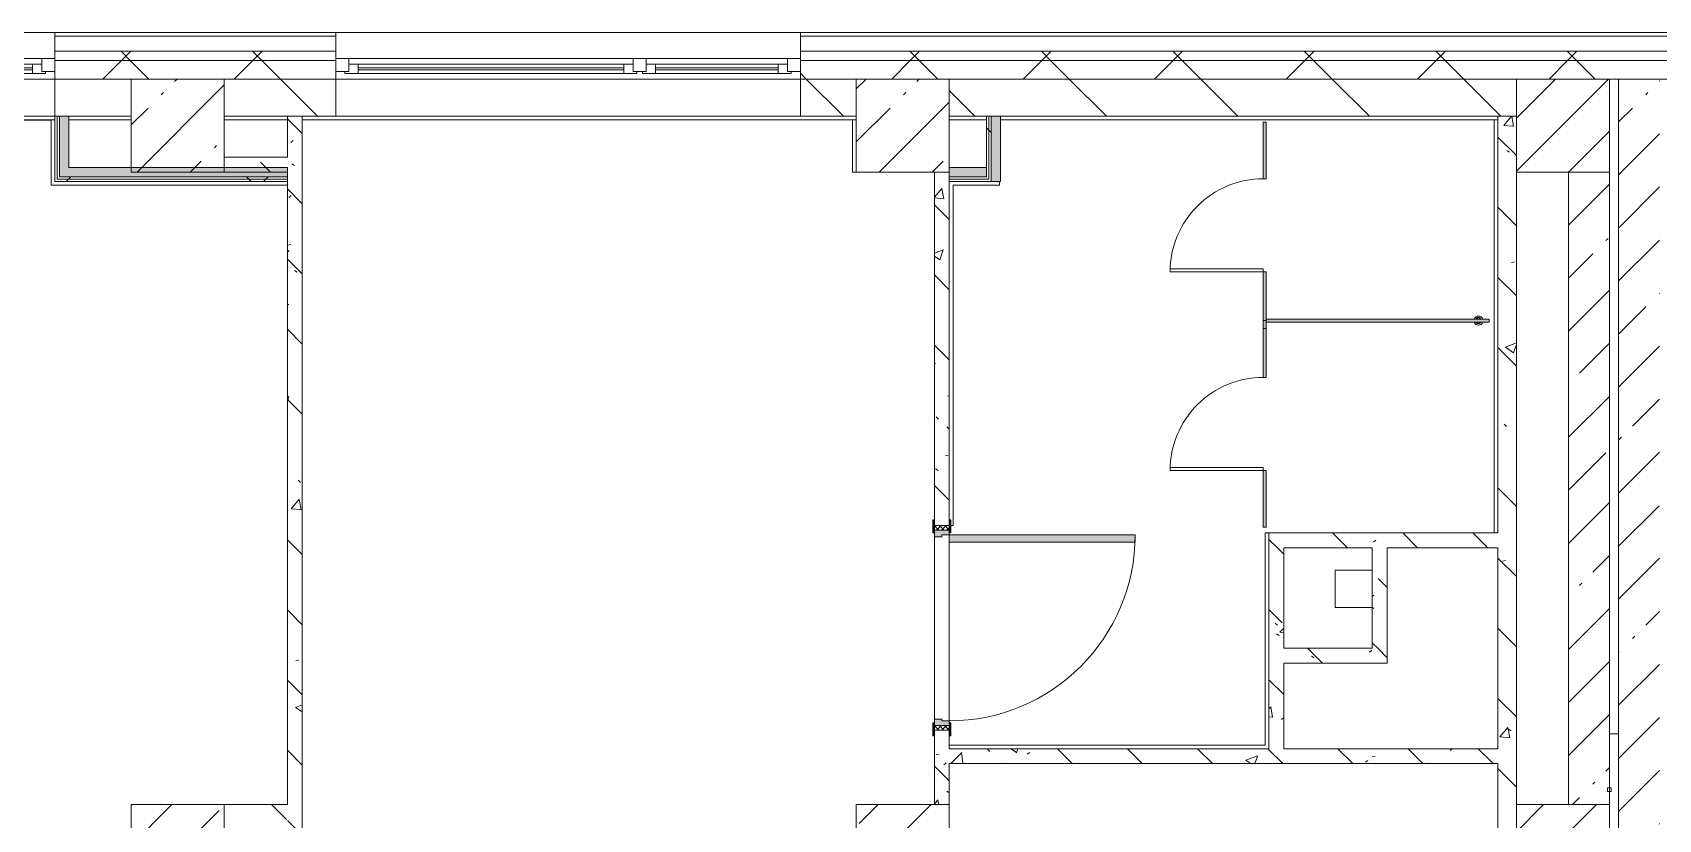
# Model space of a CAD drawing. Header units: millimetres. Extents: x -3129 to 197107, y -8553 to 29000.
# Drawn here: x 146317 to 155062, y 23120 to 27350 of the extents above; entities that cross this region are included whole.
import ezdxf

# ---------------------------------------------------------------- set-up
doc = ezdxf.new("R2010")
doc.units = ezdxf.units.MM
for name, color, linetype, lineweight, true_color in [('A-DOOR-3', 7, 'Continuous', 5, 0xaaaaaa), ('A-DOOR-4', 7, 'Continuous', 5, 0xe2e2e2), ('A-DOOR-FRAM-3', 7, 'Continuous', 5, 0xe2e2e2), ('A-DOOR-FRAM-4', 7, 'Continuous', 5, 0xaaaaaa), ('A-FLOR-3', 7, 'Continuous', 5, 0xaaaaaa), ('A-GENM-2', 7, 'Continuous', 5, 0xe2ddcd), ('I-WALL-4', 7, 'Continuous', 5, 0xe7e7e7), ('I-WALL-5', 7, 'Continuous', 9, 0xe7e7e7), ('I-WALL-8', 7, 'Continuous', 5, 0x787878)]:
    doc.layers.add(name, color=color, linetype=linetype, lineweight=lineweight, true_color=true_color)
for name, color, linetype, lineweight in [('A-DOOR-6', 7, 'Continuous', 5), ('A-GENM-1', 7, 'Continuous', 5), ('A-GLAZ-1', 7, 'Continuous', 5), ('A-WALL', 7, 'Continuous', 9), ('A-WALL-6', 7, 'Continuous', 5), ('I-WALL-6', 7, 'Continuous', 5), ('S-COLS-2', 7, 'Continuous', 5)]:
    doc.layers.add(name, color=color, linetype=linetype, lineweight=lineweight)
pattern_1 = [(45, (70097.43, 0), (-285.1231, 285.1231), []), (45, (70382.56, 0), (-285.1231, 285.1231), [504.031, -100.806, 16.764, -84.042])]
pattern_2 = [(135, (70097.43, 0), (-377.1708, -377.1708), [533.4, -88.9, 17.78, -88.9]), (135, (70097.43, 376.94), (-377.1708, -377.1708), []), (50, (70097.43, 0), (637.6445, -55.7866), [66.675, -733.425]), (355, (70097.4, 0), (-123.3494, 668.699), [53.34, -586.74]), (100.451, (70150.6, -4.65), (514.299, 612.908), [56.665, -623.315]), (46.184, (70097.4, 177.8), (948.7764, -147.15), [100.012, -1100.137]), (96.636, (70176.5, 165.5), (830.909, 865.997), [84.998, -934.973]), (351.184, (70097.4, 177.8), (830.918, 865.988), [80.01, -880.11]), (21, (70186.33, 133.35), (530.6506, -357.9283), [66.675, -733.425]), (326, (70186.3, 133.35), (216.308, 644.6585), [53.34, -586.74]), (71.451, (70230.55, 103.5), (746.9596, 286.7243), [56.665, -623.315]), (37.5, (70097.43, 0), (10.81053, 295.9426), [16.764, -562.864, 16.764, -578.866, -588.962]), (37.5, (70097.43, 0), (10.81053, 295.9426), [-1175.258, 16.764, -572.198]), (7.5, (70097.43, 0), (233.8692, 350.6318), [16.764, -322.834, 16.764, -549.529, -224.472]), (7.5, (70097.43, 0), (233.8692, 350.6318), [-905.891, 16.764, -207.708]), (327.5, (69899.19, 0), (474.5678, -20.0513), [16.764, -205.486, 16.764, -676.656, -920.115]), (327.5, (69899.19, 0), (474.5678, -20.0513), [-915.67, 16.764, -903.351]), (317.5, (69810.3, 0), (518.4522, 88.9934), [16.764, -272.161, 16.764, -443.738, -653.415]), (317.5, (69810.3, 0), (518.4522, 88.9934), [-749.427, 16.764, -636.651])]
pattern_3 = [(45, (70097.43, 0), (-353.5534, 353.5534), []), (135, (70097.43, 0), (-353.5534, -353.5534), [])]
pattern_4 = [(45, (70097.4, 0), (-530.33, 530.33), []), (135, (70097.4, 0), (-530.33, -530.33), [])]

# ---------------------------------------------------------------- blocks, each defined once
blk = doc.blocks.new('BSC_Колонна _Прямоугольная - 500х500-23287078-2_1_1_птичка')
at = {"layer": 'S-COLS-2'}
h = blk.add_hatch(dxfattribs=at)
h.set_pattern_fill('FP_133', color=256, style=0, pattern_type=2)
h.set_pattern_definition([(45, (-84450, -22950), (-285.1231, 285.1231), []), (45, (-84164.88, -22950), (-285.1231, 285.1231), [504.031, -100.806, 16.764, -84.042])])
h.paths.add_polyline_path([(-250, -250), (250, -250), (250, 250), (-250, 250), (-250, -160)])
for p, q in [((250, 250), (-250, 250)), ((-250, 250), (-250, -250)), ((250, -250), (250, 250)), ((-250, -250), (250, -250))]:
    blk.add_line(p, q, dxfattribs=at)
blk = doc.blocks.new('BSC_Колонна _Прямоугольная - 500х500-V128-2_1_1_птичка')
at = {"layer": 'S-COLS-2'}
h = blk.add_hatch(dxfattribs=at)
h.set_pattern_fill('FP_156', color=256, style=0, pattern_type=2)
h.set_pattern_definition([(45, (-77000, -22950), (-285.1231, 285.1231), []), (45, (-76714.88, -22950), (-285.1231, 285.1231), [504.031, -100.806, 16.764, -84.042])])
h.paths.add_polyline_path([(-250, -250), (250, -250), (250, 250), (-250, 250), (-250, -160)])
for p, q in [((250, 250), (-250, 250)), ((-250, 250), (-250, -250)), ((250, -250), (250, 250)), ((-250, -250), (250, -250))]:
    blk.add_line(p, q, dxfattribs=at)
blk = doc.blocks.new('110_Дверь_СКБ_1Ст_Внутренняя1 - Д-4 1100x2100h_су мгн-32391219-2_1_1_птичка')
at = {"layer": 'A-DOOR-3'}
h = blk.add_hatch(dxfattribs=at)
h.set_pattern_fill('FP_160', color=256, style=0, pattern_type=2)
h.set_pattern_definition([(135, (1751.41, 104.685), (-14.14214, -14.14214), []), (225, (1751.41, 104.685), (14.14214, -14.14214), [])])
h.paths.add_polyline_path([(562.5, 40), (537.5, 40), (537.5, -40), (562.5, -40)])
at = {"layer": 'A-DOOR-4'}
h = blk.add_hatch(color=256, dxfattribs=at)
h.paths.add_polyline_path([(537.5, 40), (512.5, 40), (512.5, 0), (502.5, 0), (502.5, -40), (537.5, -40)])
h.paths.add_polyline_path([(-477.5, 0), (-487.5, 0), (-487.5, 40), (-512.5, 40), (-512.5, -40), (-477.5, -40)])
at = {"layer": 'A-DOOR-FRAM-3'}
for points in [[(-447.5, 40), (-447.5, 1040), (-487.5, 1040), (-487.5, 40)], [(-497.5, 40), (-497.5, 48), (-567.5, 48), (-567.5, 40)], [(592.5, 48), (522.5, 48), (522.5, 40), (592.5, 40)], [(-497.5, -40), (-567.5, -40), (-567.5, -48), (-497.5, -48)], [(592.5, -48), (592.5, -40), (522.5, -40), (522.5, -48)]]:
    blk.add_hatch(color=256, dxfattribs=at).paths.add_polyline_path(points)
at = {"layer": 'A-DOOR-FRAM-4'}
h = blk.add_hatch(dxfattribs=at)
h.set_pattern_fill('FP_161', color=256, style=0, pattern_type=2)
h.set_pattern_definition([(45, (-371.384, 104.685), (-14.1421, 14.1421), []), (135, (-371.384, 104.685), (-14.1421, -14.1421), [])])
h.paths.add_polyline_path([(-512.5, 40), (-537.5, 40), (-537.5, -40), (-512.5, -40)])
at = {"layer": 'A-DOOR-3'}
for p, q in [((-487.5, 1040), (-487.5, 40)), ((-447.5, 1040), (-487.5, 1040)), ((-447.5, 40), (-447.5, 1040)), ((-487.5, 40), (-447.5, 40))]:
    blk.add_line(p, q, dxfattribs=at)
blk.add_arc((-487.5, 40), 1000, 360, 90, dxfattribs=at)
at = {"layer": 'A-DOOR-FRAM-4'}
for p, q in [((-497.5, 48), (-567.5, 48)), ((-567.5, 48), (-567.5, 40)), ((-567.5, 40), (-497.5, 40)), ((-512.5, 40), (-537.5, 40)), ((-537.5, 40), (-537.5, -40)), ((-487.5, 40), (-512.5, 40)), ((-512.5, 40), (-512.5, -40)), ((-512.5, -40), (-512.5, 40)), ((-497.5, 40), (-512.5, 40)), ((-512.5, 40), (-512.5, 39)), ((-512.5, 39), (-497.5, 39)), ((-497.5, 40), (-497.5, 48)), ((-497.5, 39), (-497.5, 40)), ((-487.5, 0), (-487.5, 40)), ((-477.5, 0), (-487.5, 0)), ((-477.5, -40), (-477.5, 0)), ((512.5, 0), (502.5, 0)), ((502.5, 0), (502.5, -40)), ((512.5, 40), (512.5, 0)), ((537.5, 40), (512.5, 40)), ((592.5, 48), (522.5, 48)), ((522.5, 48), (522.5, 40)), ((537.5, 40), (522.5, 40)), ((522.5, 40), (522.5, 39)), ((522.5, 40), (592.5, 40)), ((522.5, 39), (537.5, 39)), ((537.5, -40), (537.5, 40)), ((562.5, 40), (537.5, 40)), ((537.5, 40), (537.5, -40)), ((537.5, 39), (537.5, 40)), ((562.5, -40), (562.5, 40)), ((592.5, 40), (592.5, 48)), ((-497.5, -40), (-567.5, -40)), ((-567.5, -40), (-567.5, -48)), ((-567.5, -48), (-497.5, -48)), ((-537.5, -40), (-512.5, -40)), ((-497.5, -39), (-512.5, -39)), ((-512.5, -39), (-512.5, -40)), ((-512.5, -40), (-477.5, -40)), ((-512.5, -40), (-497.5, -40)), ((-497.5, -40), (-497.5, -39)), ((-497.5, -48), (-497.5, -40)), ((502.5, -40), (537.5, -40)), ((537.5, -39), (522.5, -39)), ((522.5, -39), (522.5, -40)), ((522.5, -40), (537.5, -40)), ((592.5, -40), (522.5, -40)), ((522.5, -40), (522.5, -48)), ((522.5, -48), (592.5, -48)), ((537.5, -40), (537.5, -39)), ((537.5, -40), (562.5, -40)), ((592.5, -48), (592.5, -40))]:
    blk.add_line(p, q, dxfattribs=at)
blk = doc.blocks.new('120_Окно_СКБ_2Ст - 120_Окно_СКБ_2Ст 2500х2500 _мал створка справа_-23206729-2_1_1_птичка')
at = {"layer": 'A-GLAZ-1'}
for p, q in [((-1250, -75), (-1250, -5)), ((-1250, -5), (-1180, -5)), ((1250, -5), (-1250, -5)), ((-1180, -75), (-1250, -75)), ((-1250, -75), (-1200, -75)), ((-1180, -75), (-1200, -75)), ((-1200, -75), (-1200, -85)), ((-1200, -85), (370, -85)), ((370, -85), (-1200, -85)), ((-1180, -5), (-1180, -75)), ((350, -35), (-1180, -35)), ((-1180, -35), (-1180, -75)), ((-1130, -85), (-1130, -35)), ((-1130, -55), (300, -55)), ((300, -65), (-1130, -65)), ((300, -85), (300, -35)), ((350, -75), (350, -5)), ((350, -5), (420, -5)), ((350, -75), (350, -35)), ((420, -75), (350, -75)), ((370, -75), (350, -75)), ((370, -75), (400, -75)), ((370, -85), (370, -75)), ((420, -75), (400, -75)), ((400, -75), (400, -85)), ((400, -85), (1200, -85)), ((1200, -85), (400, -85)), ((420, -5), (420, -75)), ((1180, -35), (420, -35)), ((420, -35), (420, -75)), ((470, -85), (470, -35)), ((470, -55), (1130, -55)), ((1130, -65), (470, -65)), ((1130, -85), (1130, -35)), ((1180, -75), (1180, -5)), ((1180, -5), (1250, -5)), ((1180, -75), (1180, -35)), ((1250, -75), (1180, -75)), ((1200, -75), (1180, -75)), ((1200, -75), (1250, -75)), ((1200, -85), (1200, -75)), ((1250, -5), (1250, -75))]:
    blk.add_line(p, q, dxfattribs=at)
blk = doc.blocks.new('120_Окно_СКБ_2Ст - 120_Окно_СКБ_2Ст 2100х2400 _мал створка справа_-19092174-2_1_1_птичка')
at = {"layer": 'A-GLAZ-1'}
for p, q in [((-1050, -75), (-1050, -5)), ((-1050, -5), (-980, -5)), ((1050, -5), (-1050, -5)), ((-980, -75), (-1050, -75)), ((-1050, -75), (-1000, -75)), ((-980, -75), (-1000, -75)), ((-1000, -75), (-1000, -85)), ((-1000, -85), (170, -85)), ((170, -85), (-1000, -85)), ((-980, -5), (-980, -75)), ((150, -35), (-980, -35)), ((-980, -35), (-980, -75)), ((-930, -85), (-930, -35)), ((-930, -55), (100, -55)), ((100, -65), (-930, -65)), ((100, -85), (100, -35)), ((150, -75), (150, -5)), ((150, -5), (220, -5)), ((150, -75), (150, -35)), ((220, -75), (150, -75)), ((170, -75), (150, -75)), ((170, -75), (200, -75)), ((170, -85), (170, -75)), ((220, -75), (200, -75)), ((200, -75), (200, -85)), ((200, -85), (1000, -85)), ((1000, -85), (200, -85)), ((220, -5), (220, -75)), ((980, -35), (220, -35)), ((220, -35), (220, -75)), ((270, -85), (270, -35)), ((270, -55), (930, -55)), ((930, -65), (270, -65)), ((930, -85), (930, -35)), ((980, -75), (980, -5)), ((980, -5), (1050, -5)), ((980, -75), (980, -35)), ((1050, -75), (980, -75)), ((1000, -75), (980, -75)), ((1000, -75), (1050, -75)), ((1000, -85), (1000, -75)), ((1050, -5), (1050, -75))]:
    blk.add_line(p, q, dxfattribs=at)
blk = doc.blocks.new('BSC_Колонна _Прямоугольная - 500х500-V183-2_1_1_птичка')
at = {"layer": 'S-COLS-2'}
h = blk.add_hatch(dxfattribs=at)
h.set_pattern_fill('FP_198', color=256, style=0, pattern_type=2)
h.set_pattern_definition([(45, (-80900, -22950), (-285.1231, 285.1231), []), (45, (-80614.88, -22950), (-285.1231, 285.1231), [504.031, -100.806, 16.764, -84.042])])
h.paths.add_polyline_path([(-250, -250), (250, -250), (250, 250), (-250, 250), (-250, -160)])
for p, q in [((250, 250), (-250, 250)), ((-250, 250), (-250, -250)), ((250, -250), (250, 250)), ((-250, -250), (250, -250))]:
    blk.add_line(p, q, dxfattribs=at)
blk = doc.blocks.new('131_Сантехническая перегородка_Дверь - СД-1-V222-2_1_1_птичка')
at = {"layer": 'A-GENM-2'}
for points in [[(0, -8), (305.2, -8), (305.2, 8), (0, 8)], [(805.2, -8), (1110.4, -8), (1110.4, 8), (805.2, 8)]]:
    blk.add_hatch(color=256, dxfattribs=at).paths.add_polyline_path(points)
at = {"layer": 'A-DOOR-6'}
for p, q in [((321.2, 508), (305.2, 508)), ((305.2, 8), (305.2, 508)), ((321.2, 8), (321.2, 508)), ((321.2, 8), (305.2, 8))]:
    blk.add_line(p, q, dxfattribs=at)
blk.add_arc((305.2, 8), 500, 360, 90, dxfattribs=at)
at = {"layer": 'A-GENM-1'}
for p, q in [((305.2, 8), (0, 8)), ((0, 8), (0, -8)), ((305.2, -8), (305.2, 8)), ((1110.4, 8), (805.2, 8)), ((805.2, 8), (805.2, -8)), ((1110.4, -8), (1110.4, 8)), ((0, -8), (305.2, -8)), ((805.2, -8), (1110.4, -8))]:
    blk.add_line(p, q, dxfattribs=at)
blk = doc.blocks.new('131_Сантехническая перегородка 8 - СП-1-30911291-2_1_1_птичка')
at = {"layer": 'A-GENM-2'}
blk.add_hatch(color=256, dxfattribs=at).paths.add_polyline_path([(0, 8), (0, -8), (1200, -8), (1200, 8)])
at = {"layer": 'A-GENM-1'}
for p, q in [((1200, 8), (0, 8)), ((0, 8), (0, -8)), ((1200, -8), (1200, 8)), ((0, -8), (1200, -8))]:
    blk.add_line(p, q, dxfattribs=at)
at = {"layer": 'A-GENM-1', "flags": 128}
for points in [[(71.5, 8), (71.1, 8.5), (70.8, 9), (70.4, 9.5), (70, 9.9), (69.6, 10.4), (69.2, 10.8), (68.8, 11.2), (68.3, 11.6), (67.8, 12), (67.3, 12.3), (66.8, 12.7), (66.3, 13), (65.8, 13.3), (65.3, 13.6), (64.7, 13.8), (64.2, 14), (63.6, 14.3), (63, 14.4), (62.4, 14.6), (61.9, 14.7), (61.3, 14.9), (60.7, 14.9), (60.1, 15), (59.5, 15.1), (58.9, 15.1), (58.3, 15.1), (57.7, 15), (57.1, 15), (56.5, 14.9), (55.9, 14.8), (55.3, 14.7), (54.7, 14.5), (54.1, 14.4), (53.5, 14.2), (53, 13.9), (52.4, 13.7), (51.9, 13.4), (51.4, 13.2), (50.8, 12.9), (50.3, 12.5), (49.8, 12.2), (49.3, 11.8), (48.9, 11.4), (48.4, 11), (48, 10.6), (47.6, 10.2), (47.2, 9.7), (46.8, 9.3), (46.4, 8.8), (46.1, 8.3), (45.9, 8)], [(45.9, -8), (46.3, -8.5), (46.6, -9), (47, -9.5), (47.4, -9.9), (47.8, -10.4), (48.2, -10.8), (48.6, -11.2), (49.1, -11.6), (49.6, -12), (50, -12.3), (50.5, -12.7), (51.1, -13), (51.6, -13.3), (52.1, -13.6), (52.7, -13.8), (53.2, -14), (53.8, -14.3), (54.4, -14.4), (54.9, -14.6), (55.5, -14.7), (56.1, -14.9), (56.7, -14.9), (57.3, -15), (57.9, -15.1), (58.5, -15.1), (59.1, -15.1), (59.7, -15), (60.3, -15), (60.9, -14.9), (61.5, -14.8), (62.1, -14.7), (62.7, -14.5), (63.3, -14.4), (63.8, -14.2), (64.4, -13.9), (65, -13.7), (65.5, -13.4), (66, -13.2), (66.6, -12.9), (67.1, -12.5), (67.6, -12.2), (68, -11.8), (68.5, -11.4), (69, -11), (69.4, -10.6), (69.8, -10.2), (70.2, -9.7), (70.6, -9.3), (70.9, -8.8), (71.3, -8.3), (71.5, -8)]]:
    blk.add_lwpolyline(points, dxfattribs=at)
at = {"layer": 'A-GENM-1'}
for radius, start, end in [(24.6, 19.91127, 160.08873), (17.6, 45, 135), (17.6, 45, 135), (15.1, 45, 135), (24.6, 199.91127, 340.08873), (17.6, 225, 315), (17.6, 225, 315), (15.1, 225, 315)]:
    blk.add_arc((58.7, 0), radius, start, end, dxfattribs=at)

msp = doc.modelspace()

# ---------------------------------------------------------------- hatches: boundary and pattern name
at = {"layer": 'A-WALL-6'}
h = msp.add_hatch(dxfattribs=at)
h.set_pattern_fill('FP_124', color=256, style=0, pattern_type=2)
h.set_pattern_definition(pattern_3)
h.paths.add_polyline_path([(161706.2, 27200), (163257.4, 27200), (163257.4, 27250), (150447.4, 27250), (150447.4, 27200), (159851.2, 27200)])
h.paths.add_polyline_path([(147947.4, 27200), (147947.4, 27250), (146437.4, 27250), (146437.4, 27200), (147793.4, 27200)])
h.paths.add_polyline_path([(138054.5, 27200), (138057.4, 27200), (138054.5, 27250), (136257.4, 27250), (136257.4, 27200), (137590.7, 27200)])
h.paths.add_polyline_path([(139445.7, 27200), (144337.4, 27200), (144337.4, 27250), (138957.4, 27250), (138957.4, 27200)])
h.paths.add_polyline_path([(134277.4, 27200), (135357.4, 27200), (135357.4, 27250), (134277.4, 27250)])
h.paths.add_polyline_path([(125107.3, 27200), (125107.3, 27250), (123957.6, 27250), (123957.6, 27200), (124605.4, 27200)])
h.paths.add_polyline_path([(119967.8, 27200), (120857.6, 27200), (120857.6, 27250), (119757.7, 27250), (119757.7, 27200)])
h.paths.add_polyline_path([(126007.3, 27200), (127257.4, 27200), (127257.4, 27250), (126007.3, 27250)])
h.paths.add_polyline_path([(131137.4, 27200), (131137.4, 27250), (129957.4, 27250), (129957.4, 27200), (131098.1, 27200)])
h.paths.add_polyline_path([(114504.4, 27200), (114504.4, 27250), (112107.4, 27250), (112107.4, 27200), (113475.2, 27200)])
h.paths.add_polyline_path([(117604.4, 27200), (118857.7, 27200), (118857.7, 27250), (117604.4, 27250)])
h = msp.add_hatch(dxfattribs=at)
h.set_pattern_fill('FP_124', color=256, style=0, pattern_type=2)
h.set_pattern_definition(pattern_3)
h.paths.add_polyline_path([(161706.2, 27100), (163157.4, 27100), (163157.4, 27200), (150447.4, 27200), (150447.4, 27100), (159851.2, 27100)])
h.paths.add_polyline_path([(135357.4, 27100), (135357.4, 27200), (134277.4, 27200), (134277.4, 27100), (135052.6, 27100)])
h.paths.add_polyline_path([(138957.4, 27100), (144337.4, 27100), (144337.4, 27200), (138957.4, 27200)])
h.paths.add_polyline_path([(138057.4, 27100), (138054.5, 27200), (136257.4, 27200), (136257.4, 27100), (138054.5, 27100)])
h.paths.add_polyline_path([(147947.4, 27100), (147947.4, 27200), (146437.4, 27200), (146437.4, 27100), (147793.4, 27100)])
h.paths.add_polyline_path([(130170.5, 27100), (131137.4, 27100), (131137.4, 27200), (129957.4, 27200), (129957.4, 27100)])
h.paths.add_polyline_path([(123957.6, 27100), (125107.3, 27100), (125107.3, 27200), (123957.6, 27200)])
h.paths.add_polyline_path([(126924.2, 27100), (127257.4, 27100), (127257.4, 27200), (126007.3, 27200), (126007.3, 27100), (126460.5, 27100)])
h.paths.add_polyline_path([(117604.4, 27100), (118857.7, 27100), (118857.7, 27200), (117604.4, 27200)])
h.paths.add_polyline_path([(120462.2, 27100), (120857.6, 27100), (120857.6, 27200), (119757.7, 27200), (119757.7, 27100), (119967.8, 27100)])
h.paths.add_polyline_path([(114504.4, 27100), (114504.4, 27200), (112157.4, 27200), (112157.4, 27100), (113475.2, 27100)])
at = {"layer": 'I-WALL-4'}
for points in [[(146512.4, 26625), (146512.4, 26900), (146462.4, 26900), (146462.4, 26625)], [(151522.4, 26550), (151522.4, 26900), (151472.4, 26900), (151472.4, 26550), (151503.5, 26550)], [(147687.4, 26575), (147687.4, 26625), (146462.4, 26625), (146462.4, 26575), (146865.9, 26575)]]:
    msp.add_hatch(color=256, dxfattribs=at).paths.add_polyline_path(points)
at = {"layer": 'I-WALL-5'}
msp.add_hatch(color=256, dxfattribs=at).paths.add_polyline_path([(151447.4, 26575), (151447.4, 26625), (151247.4, 26625), (151247.4, 26575)])
at = {"layer": 'I-WALL-6'}
h = msp.add_hatch(dxfattribs=at)
h.set_pattern_fill('FP_135', color=256, style=0, pattern_type=2)
h.set_pattern_definition([(135, (70097.43, 0), (-353.5534, -353.5534), [])])
h.paths.add_polyline_path([(151503.5, 26900), (154297.4, 26900), (154297.4, 27100), (151247.4, 27100), (151247.4, 26900)])
h.paths.add_polyline_path([(150747.4, 26900), (150747.4, 27100), (150447.4, 27100), (150447.4, 26900), (150576, 26900)])
h.paths.add_polyline_path([(140373.3, 26900), (140407.4, 26900), (140407.4, 27100), (138957.4, 27100), (138957.4, 26900), (139445.7, 26900)])
h.paths.add_polyline_path([(141300.8, 26900), (143637.4, 26900), (143637.4, 27100), (140907.4, 27100), (140907.4, 26900)])
h.paths.add_polyline_path([(136857.4, 26900), (138057.4, 26900), (138054.5, 27100), (136857.4, 27100)])
h.paths.add_polyline_path([(146437.4, 26900), (146847.4, 26900), (146847.4, 27100), (146437.4, 27100)])
h.paths.add_polyline_path([(147947.4, 26900), (147947.4, 27100), (147347.4, 27100), (147347.4, 26900), (147793.4, 26900)])
h.paths.add_polyline_path([(144337.4, 26900), (144337.4, 27100), (144137.4, 27100), (144137.4, 26900)])
h.paths.add_polyline_path([(126007.3, 26900), (127257.4, 26900), (127257.4, 27100), (126007.3, 27100)])
h.paths.add_polyline_path([(129957.4, 26900), (131157.4, 26900), (131157.4, 27100), (129957.4, 27100)])
h.paths.add_polyline_path([(124605.4, 26900), (125107.3, 26900), (125107.3, 27100), (123957.6, 27100), (123957.6, 26900)])
h.paths.add_polyline_path([(134562.2, 26900), (135357.4, 26900), (135357.4, 27100), (134257.4, 27100), (134257.4, 26900)])
h.paths.add_polyline_path([(120462.2, 26900), (120857.6, 26900), (120857.6, 27100), (120462.2, 27100)])
h = msp.add_hatch(dxfattribs=at)
h.set_pattern_fill('FP_132', color=256, style=0, pattern_type=2)
h.set_pattern_definition(pattern_1)
h.paths.add_polyline_path([(154847.4, 18370), (155067.4, 18370), (155067.4, 27100), (154847.4, 27100), (154847.4, 18740.9)])
h = msp.add_hatch(dxfattribs=at)
h.set_pattern_fill('FP_228', color=256, style=0, pattern_type=2)
h.set_pattern_definition(pattern_4)
h.paths.add_polyline_path([(151447.4, 26575), (151459.9, 26575), (151459.9, 26900), (151447.4, 26900), (151447.4, 26625)])
h = msp.add_hatch(dxfattribs=at)
h.set_pattern_fill('FP_228', color=256, style=0, pattern_type=2)
h.set_pattern_definition(pattern_4)
h.paths.add_polyline_path([(151472.4, 26562.5), (151472.4, 26900), (151459.9, 26900), (151459.9, 26562.5)])
h = msp.add_hatch(dxfattribs=at)
h.set_pattern_fill('FP_132', color=256, style=0, pattern_type=2)
h.set_pattern_definition(pattern_1)
h.paths.add_polyline_path([(154797.4, 15150), (154797.4, 15530), (154577.4, 15530), (154577.4, 15150)])
h.paths.add_polyline_path([(154577.4, 18570), (154797.4, 18570), (154797.4, 18600), (154577.4, 18600)])
h.paths.add_polyline_path([(154577.4, 19100), (154797.4, 19100), (154797.4, 22700), (154577.4, 22700), (154577.4, 19319.3)])
h.paths.add_polyline_path([(154701.5, 23200), (154797.4, 23200), (154797.4, 26600), (154577.4, 26600), (154577.4, 23200)])
h = msp.add_hatch(dxfattribs=at)
h.set_pattern_fill('FP_228', color=256, style=0, pattern_type=2)
h.set_pattern_definition(pattern_4)
h.paths.add_polyline_path([(147687.4, 26550), (147687.4, 26562.5), (146437.4, 26562.5), (146437.4, 26550), (146865.9, 26550)])
h = msp.add_hatch(dxfattribs=at)
h.set_pattern_fill('FP_228', color=256, style=0, pattern_type=2)
h.set_pattern_definition(pattern_4)
h.paths.add_polyline_path([(147687.4, 26562.5), (147687.4, 26575), (146449.9, 26575), (146449.9, 26562.5), (146865.9, 26562.5)])
at = {"layer": 'I-WALL-8'}
h = msp.add_hatch(dxfattribs=at)
h.set_pattern_fill('FP_143', color=256, style=0, pattern_type=2)
h.set_pattern_definition(pattern_2)
h.paths.add_polyline_path([(147687.4, 18800), (147767.4, 18800), (147767.4, 26900), (147687.4, 26900), (147687.4, 20476.2)])
h = msp.add_hatch(dxfattribs=at)
h.set_pattern_fill('FP_143', color=256, style=0, pattern_type=2)
h.set_pattern_definition(pattern_2)
h.paths.add_polyline_path([(154286.1, 18800), (154297.4, 18800), (154297.4, 26900), (154198.1, 26900), (154198.1, 18800)])
h = msp.add_hatch(dxfattribs=at)
h.set_pattern_fill('FP_143', color=256, style=0, pattern_type=2)
h.set_pattern_definition(pattern_2)
h.paths.add_polyline_path([(147687.4, 26600), (147687.4, 26680), (147347.4, 26680), (147347.4, 26600)])
h = msp.add_hatch(dxfattribs=at)
h.set_pattern_fill('FP_143', color=256, style=0, pattern_type=2)
h.set_pattern_definition(pattern_2)
h.paths.add_polyline_path([(151247.4, 23200), (151247.4, 23600), (151167.4, 23600), (151167.4, 23200)])
h.paths.add_polyline_path([(151167.4, 24700), (151247.4, 24700), (151247.4, 26600), (151167.4, 26600), (151167.4, 24730)])
h = msp.add_hatch(dxfattribs=at)
h.set_pattern_fill('FP_143', color=256, style=0, pattern_type=2)
h.set_pattern_definition(pattern_2)
h.paths.add_polyline_path([(153358.5, 24580), (154198.1, 24580), (154198.1, 24660), (152966, 24660), (152966, 24580), (153046, 24580)])
h = msp.add_hatch(dxfattribs=at)
h.set_pattern_fill('FP_143', color=256, style=0, pattern_type=2)
h.set_pattern_definition(pattern_2)
h.paths.add_polyline_path([(152966, 23500), (153046, 23500), (153046, 24580), (152966, 24580), (152966, 23946.9)])
h = msp.add_hatch(dxfattribs=at)
h.set_pattern_fill('FP_143', color=256, style=0, pattern_type=2)
h.set_pattern_definition(pattern_2)
h.paths.add_polyline_path([(153602.5, 24040), (153602.5, 24580), (153522.5, 24580), (153522.5, 24040)])
h = msp.add_hatch(dxfattribs=at)
h.set_pattern_fill('FP_143', color=256, style=0, pattern_type=2)
h.set_pattern_definition(pattern_2)
h.paths.add_polyline_path([(153046, 23960), (153602.5, 23960), (153602.5, 24040), (153046, 24040)])
h = msp.add_hatch(dxfattribs=at)
h.set_pattern_fill('FP_143', color=256, style=0, pattern_type=2)
h.set_pattern_definition(pattern_2)
h.paths.add_polyline_path([(154198.1, 23420), (154198.1, 23500), (151247.4, 23500), (151247.4, 23420), (153358.5, 23420)])
h = msp.add_hatch(dxfattribs=at)
h.set_pattern_fill('FP_143', color=256, style=0, pattern_type=2)
h.set_pattern_definition(pattern_2)
h.paths.add_polyline_path([(147687.4, 23120), (147687.4, 23200), (147347.4, 23200), (147347.4, 23120)])
at = {"layer": 'S-COLS-2'}
h = msp.add_hatch(dxfattribs=at)
h.set_pattern_fill('FP_132', color=256, style=0, pattern_type=2)
h.set_pattern_definition(pattern_1)
h.paths.add_polyline_path([(147347.4, 26600), (147347.4, 27100), (146847.4, 27100), (146847.4, 26600), (146865.9, 26600)])
h = msp.add_hatch(dxfattribs=at)
h.set_pattern_fill('FP_132', color=256, style=0, pattern_type=2)
h.set_pattern_definition(pattern_1)
h.paths.add_polyline_path([(150747.4, 26600), (151247.4, 26600), (151247.4, 27100), (150747.4, 27100), (150747.4, 26839.2)])
h = msp.add_hatch(dxfattribs=at)
h.set_pattern_fill('FP_132', color=256, style=0, pattern_type=2)
h.set_pattern_definition(pattern_1)
h.paths.add_polyline_path([(154797.4, 26600), (154797.4, 27100), (154297.4, 27100), (154297.4, 26600)])

# ---------------------------------------------------------------- linework, layer by layer
at = {"layer": 'A-FLOR-3'}
for p, q in [((146416.4, 26879), (144137.4, 26879)), ((146416.4, 26530), (146416.4, 26879)), ((150726.4, 26600), (150726.4, 26880)), ((154178.1, 24660), (154178.1, 26880)), ((150747.4, 26600), (150726.4, 26600)), ((147687.4, 26530), (146416.4, 26530)), ((151517.4, 26530), (151267.4, 26530)), ((151267.4, 26530), (151267.4, 24700)), ((151517.4, 26550), (151517.4, 26530)), ((151267.4, 24700), (151255.4, 24700)), ((152946, 23520), (152946, 24660)), ((152946, 24660), (152966, 24660)), ((153322.5, 24459.9), (153522.5, 24459.9)), ((153322.5, 24259.9), (153322.5, 24459.9)), ((153522.5, 24259.9), (153322.5, 24259.9)), ((154847.4, 23580), (154797.4, 23580)), ((151247.4, 23520), (152946, 23520))]:
    msp.add_line(p, q, dxfattribs=at)
at = {"layer": 'A-WALL'}
for p, q in [((147947.4, 27330), (146437.4, 27330)), ((163387.4, 27330), (150447.4, 27330)), ((147947.4, 27250), (146437.4, 27250)), ((147947.4, 27200), (146437.4, 27200)), ((163307.4, 27250), (150447.4, 27250)), ((163257.4, 27200), (150447.4, 27200)), ((146847.4, 27100), (146437.4, 27100)), ((147947.4, 27100), (147347.4, 27100)), ((150747.4, 27100), (150447.4, 27100)), ((154297.4, 27100), (151247.4, 27100)), ((146449.9, 26900), (146449.9, 26562.5)), ((146462.4, 26900), (146462.4, 26575)), ((147767.4, 26900), (147687.4, 26900)), ((151459.9, 26900), (151459.9, 26562.5)), ((151472.4, 26900), (151472.4, 26550)), ((154297.4, 26900), (154198.1, 26900)), ((151447.4, 26625), (151447.4, 26575)), ((146449.9, 26562.5), (147687.4, 26562.5)), ((146462.4, 26575), (147687.4, 26575)), ((151447.4, 26575), (151247.4, 26575)), ((151459.9, 26562.5), (151247.4, 26562.5))]:
    msp.add_line(p, q, dxfattribs=at)
at = {"layer": 'A-WALL-6'}
for p, q in [((163407.4, 27350), (125107.3, 27350)), ((146437.4, 27350), (146437.4, 27100)), ((147947.4, 27100), (147947.4, 27350)), ((150447.4, 27350), (150447.4, 27100)), ((146847.4, 27100), (147347.4, 27100)), ((150747.4, 27100), (151247.4, 27100)), ((154297.4, 27100), (163157.4, 27100)), ((154807.4, 23290.5), (154787.4, 23290.5)), ((154787.4, 23290.5), (154787.4, 23270.5)), ((154787.4, 23270.5), (154807.4, 23270.5)), ((154807.4, 23270.5), (154807.4, 23290.5))]:
    msp.add_line(p, q, dxfattribs=at)
at = {"layer": 'I-WALL-6'}
for p, q in [((144337.4, 27100), (146437.4, 27100)), ((146437.4, 27100), (146437.4, 26550)), ((146847.4, 26900), (146847.4, 27100)), ((147347.4, 27100), (147347.4, 26900)), ((147947.4, 26900), (147947.4, 27100)), ((147947.4, 27100), (150447.4, 27100)), ((150447.4, 27100), (150447.4, 26900)), ((150747.4, 26900), (150747.4, 27100)), ((151247.4, 27100), (151247.4, 26900)), ((154297.4, 26900), (154297.4, 27100)), ((154847.4, 27100), (154847.4, 18370)), ((146847.4, 26900), (144137.4, 26900)), ((146438.3, 26880), (144137.4, 26880)), ((146512.4, 26625), (146512.4, 26900)), ((146847.4, 26880), (146512.4, 26880)), ((147347.4, 26900), (147687.4, 26900)), ((147687.4, 26880), (147347.4, 26880)), ((147687.4, 26900), (147687.4, 26680)), ((150747.4, 26900), (147767.4, 26900)), ((147767.4, 18800), (147767.4, 26900)), ((150747.4, 26880), (147767.4, 26880)), ((151247.4, 26900), (154198.1, 26900)), ((151447.4, 26880), (151247.4, 26880)), ((151447.4, 26900), (151447.4, 26625)), ((151522.4, 26550), (151522.4, 26900)), ((154198.1, 26880), (151522.4, 26880)), ((154198.1, 26900), (154198.1, 24660)), ((154298.1, 26900), (154297.4, 26900)), ((154298.1, 23200), (154298.1, 26900)), ((147687.4, 26680), (147347.4, 26680)), ((147347.4, 26680), (147347.4, 26600)), ((147687.4, 26625), (146512.4, 26625)), ((147347.4, 26600), (147687.4, 26600)), ((147687.4, 26550), (147687.4, 26625)), ((147687.4, 26600), (147687.4, 23200)), ((151247.4, 26600), (151167.4, 26600)), ((151167.4, 26600), (151167.4, 24730)), ((151447.4, 26625), (151247.4, 26625)), ((151247.4, 26625), (151247.4, 24730)), ((154577.4, 26600), (154577.4, 23200)), ((154797.4, 26600), (154577.4, 26600)), ((154797.4, 23200), (154797.4, 26600)), ((146437.4, 26550), (147687.4, 26550)), ((151247.4, 26550), (151522.4, 26550)), ((154198.1, 24660), (152966, 24660)), ((152966, 24660), (152966, 23500)), ((151167.4, 23660), (151167.4, 24640)), ((151247.4, 24610), (151247.4, 23650)), ((153046, 24580), (153522.5, 24580)), ((153046, 24040), (153046, 24580)), ((153522.5, 24580), (153522.5, 24040)), ((153602.5, 24580), (154198.1, 24580)), ((153602.5, 23960), (153602.5, 24580)), ((154198.1, 24580), (154198.1, 23500)), ((153522.5, 24040), (153046, 24040)), ((153046, 23500), (153046, 23960)), ((153046, 23960), (153602.5, 23960)), ((151167.4, 23570), (151167.4, 23200)), ((151247.4, 23500), (151247.4, 23570)), ((152966, 23500), (151247.4, 23500)), ((154198.1, 23500), (153046, 23500)), ((151247.4, 23420), (154198.1, 23420)), ((151247.4, 23200), (151247.4, 23420)), ((154198.1, 23420), (154198.1, 18800)), ((147687.4, 23200), (147347.4, 23200))]:
    msp.add_line(p, q, dxfattribs=at)
at = {"layer": 'S-COLS-2'}
for p, q in [((147347.4, 27100), (146847.4, 27100)), ((146847.4, 27100), (146847.4, 26900)), ((147347.4, 26900), (147347.4, 27100)), ((151247.4, 27100), (150747.4, 27100)), ((150747.4, 27100), (150747.4, 26900)), ((151247.4, 26900), (151247.4, 27100)), ((154797.4, 27100), (154297.4, 27100)), ((154297.4, 27100), (154297.4, 26900)), ((154797.4, 26600), (154797.4, 27100)), ((146847.4, 26900), (146847.4, 26600)), ((147347.4, 26600), (147347.4, 26900)), ((150747.4, 26900), (150747.4, 26600)), ((151247.4, 26600), (151247.4, 26900)), ((154297.4, 26900), (154297.4, 26600)), ((146847.4, 26600), (147347.4, 26600)), ((150747.4, 26600), (151247.4, 26600)), ((154297.4, 26600), (154797.4, 26600))]:
    msp.add_line(p, q, dxfattribs=at)

# ---------------------------------------------------------------- block references
at = {"layer": 'A-DOOR-3', "rotation": 270}
msp.add_blockref('110_Дверь_СКБ_1Ст_Внутренняя1 - Д-4 1100x2100h_су мгн-32391219-2_1_1_птичка', (151207.4, 24162.5), dxfattribs=at)
at = {"layer": 'A-GENM-1'}
for name, p, rotation in [('131_Сантехническая перегородка_Дверь - СД-1-V222-2_1_1_птичка', (152943, 25758.6), 89.99999999997607), ('131_Сантехническая перегородка_Дверь - СД-1-V222-2_1_1_птичка', (152943, 24691), 89.99999999997607), ('131_Сантехническая перегородка 8 - СП-1-30911291-2_1_1_птичка', (154151.7, 25801.4), 180)]:
    msp.add_blockref(name, p, dxfattribs=dict(at, rotation=rotation))
at = {"layer": 'A-GLAZ-1'}
for name, p in [('120_Окно_СКБ_2Ст - 120_Окно_СКБ_2Ст 2100х2400 _мал створка справа_-19092174-2_1_1_птичка', (145387.4, 27215)), ('120_Окно_СКБ_2Ст - 120_Окно_СКБ_2Ст 2500х2500 _мал створка справа_-23206729-2_1_1_птичка', (149197.4, 27215))]:
    msp.add_blockref(name, p, dxfattribs=at)
at = {"layer": 'S-COLS-2'}
for name, p in [('BSC_Колонна _Прямоугольная - 500х500-V128-2_1_1_птичка', (147097.4, 22950)), ('BSC_Колонна _Прямоугольная - 500х500-V183-2_1_1_птичка', (150997.4, 22950)), ('BSC_Колонна _Прямоугольная - 500х500-23287078-2_1_1_птичка', (154547.4, 22950))]:
    msp.add_blockref(name, p, dxfattribs=at)

doc.saveas('drawing.dxf')
